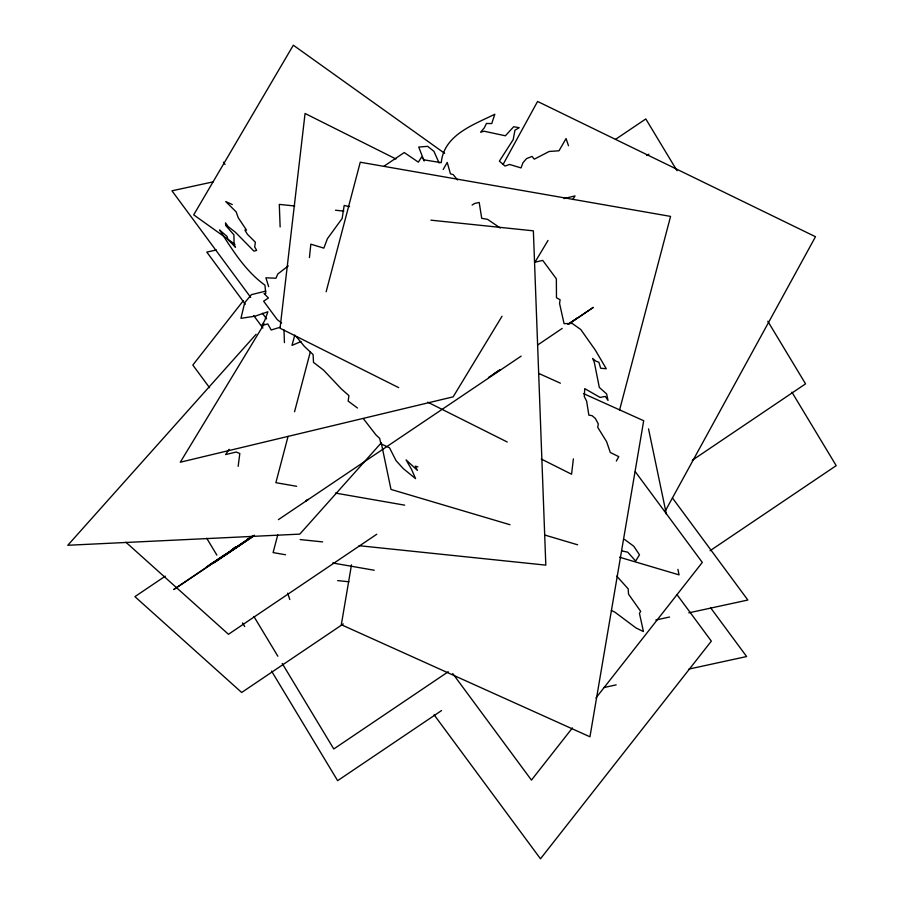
<?xml version="1.0" encoding="UTF-8"?>
<svg xmlns="http://www.w3.org/2000/svg" width="904" height="904" viewBox="0 0 904 904"><rect width="100%" height="100%" fill="white"/><g stroke="black" fill="none" stroke-linecap="round" stroke-linejoin="round"><path stroke-width="1.36" d="M309.417 257.617L310.829 244.182L323.847 248.137L327.384 238.735L342.153 218.452L344.175 205.502L349.577 206.632M238.17 466.317L239.809 453.514L236.181 452.023L225.627 454.565L229.062 449.311M573.373 458.882L571.577 474.227L541.293 459.051M351.498 564.842L341.316 624.721L589.95 736.794L643.693 420.733L583.464 393.579M288.082 436.316L275.878 482.679L296.659 486.307M294.546 411.772L310.354 351.769M326.152 291.766L360.267 162.223L670.576 216.395L619.579 410.032M277.765 534.863L273.098 552.593L285.562 554.762M294.772 335.079L292.003 345.373L301.021 341.554M443.175 169.489L447.231 162.415L450.452 173.828L453.198 174.63L457.526 179.919M616.336 461.074L618.765 456.633L610.302 452.486L606.618 441.683L597.713 427.309L598.301 423.919L595.307 418.394L592.052 415.659L588.854 415.139L586.639 401.139L584.289 396.573L584.752 388.63L600.12 397.432L605.341 396.427L608.019 400.438L606.618 393.918L599.307 387.409L594.267 362.086L592.561 358.402L595.894 361.148L598.889 362.233L600.64 368.222L606.279 368.764L595.374 350.198L580.786 329.531L572.142 323.395L564.073 323.666L559.565 303.484L560.096 299.755L556.48 297.744L556.356 278.816L542.739 260.397L534.965 262.205L548.016 240.453M503.053 164.505L537.586 101.451L815.487 236.724L665.163 511.223M264.217 323.869L180.303 462.215L453.153 396.845L502.036 316.242M572.82 199.547L575.012 195.931L564.039 198.564M243.379 300.648L192.823 365.058L209.57 387.737M572.424 727.912L531.45 780.107L452.723 673.536M595.962 697.922L702.306 562.424L635.309 471.73M256.114 334.288L67.8 545.27L299.8 534.117L381.318 442.802M288.308 265.889L277.822 273.98L275.923 278.229L265.912 277.799L268.646 286.636M521.145 356.131L278.409 519.63M250.25 537.778L173.76 589.521L217.615 560.028M569.384 323.462L578.006 317.598L567.859 324.389M247.041 539.507L251.572 536.434M225.006 555.237L254.453 535.337M208.315 565.802L253.527 535.552M306.083 500.861L308.309 499.358M578.628 317.361L593.34 307.36L568.774 323.994M384.087 166.155L404.246 152.55L418.371 162.155L421.58 157.047L424.112 159.872L441.265 162.675C443.785 135.012 473.346 124.831 494.816 114.254L491.742 123.577L486.454 123.452L484.228 127.972L480.6 132.233L484.148 131.227L505.37 135.792L513.687 126.718L519.201 127.713L514.941 130.199L513.212 139.589L499.381 161.161L505.065 166.053L509.573 164.449L521.032 167.918L522.941 162.754L526.512 158.629L532.049 156.415L534.298 159.16L549.203 151.465L558.988 150.798L566.085 138.561L568.492 145.736M615.443 139.419L645.806 118.944L677.028 170.72M165.274 576.164L134.911 596.64L241.673 692.475L343.271 623.941M232.69 548.92L236.102 546.615M225.107 554.581L209.423 565.136M254.182 535.428L213.999 562.729L254.397 535.518M493.482 374.12L500.274 369.544M305.676 501.065L307.88 499.573M537.711 344.989L562.209 328.412M376.765 534.241L228.463 634.292L125.882 542.208M692.283 460.272L805.554 383.85L767.801 321.236M448.226 671.762L333.779 748.975L282.229 663.479M441.57 710.555L337.633 780.672L271.562 671.096M710.081 550.717L836.2 465.639L791.915 392.178M230.87 550.536L234.52 548.084M500.33 369.623L488.51 377.465M206.067 567.362L214.045 562.017M472.091 205.05L474.702 203.457L479.199 202.428L481.708 218.327L487.55 219.344L500.285 228.034M646.62 155.533L648.902 154.2M280.24 327.248L271.177 329.983L267.799 323.948L261.742 325.474L264.623 320.762L267.9 311.756L255.109 316.185L240.95 318.321L244.69 302.727L251.38 294.659L265.889 291.077M213.152 181.862L171.963 190.8L250.69 297.371M216.418 249.99L206.801 252.08L245.323 304.23M655.829 619.997L669.559 617.025M688.791 612.844L747.845 600.03L672.463 497.991M603.804 687.56L616.166 684.87M688.95 669.073L746.625 656.541L710.612 607.793M294.749 205.999L279.302 204.394L280.138 226.96M335.452 210.237L343.87 211.107M430.903 220.169L533.371 230.836L545.813 565.136L359.125 545.7M300.162 539.564L322.626 541.903M337.689 580.605L348.921 581.769M335.44 493.075L404.709 505.166M332.661 562.989L374.222 570.243M621.669 550.864L627.726 552.174L635.659 561.045L639.478 554.785L633.727 546.197L624.494 539.405M417.885 466.893L415.252 466.148L417.422 470.374L406.088 459.899L411.58 469.458L415.58 478.634L403.252 468.588L396.065 460.667L389.522 447.808L380.968 443.807L379.59 438.304L376.087 435.061L363.544 418.902M510.014 524.727L390.991 489.426L381.488 443.966M545.18 535.157L577.633 544.796M619.568 557.226L679.073 574.876L677.921 569.373M538.603 373.363L560.39 383.183M232.272 204.541L225.717 201.558L236.102 211.83L238.26 217.762L246.555 230.181L244.871 230.068L247.47 234.362L255.369 242.215L254.702 246.995L256.668 250.385L253.967 251.165L235.447 232.305L228.113 226.554L225.525 222.859L225.717 225.503L233.921 234.859L234.102 244.679L235.458 247.221L227.876 239.424L227.085 236.464L219.57 229.978C232.497 249.99 245.289 270.997 264.951 285.155L265.753 293.54L264.058 293.551L268.431 297.981L263.629 301.19L277.234 319.609L281.652 323.022M611.33 610.46L614.946 612.2L636.032 627.975L643.445 631.568L639.433 613.296L640.687 611.364L628.54 594.165L628.201 588.888L616.743 576.13M395.941 158.991L305.066 113.475L280.048 328.22L398.675 387.635M427.705 402.167L507.212 441.988M357.476 408.02L348.153 401.071L348.921 395.647L341.26 388.844L323.564 370.12L313.507 362.391L313.078 354.537L304.58 346.616L296.354 336.672M444.644 153.33L293.325 45.2L193.705 214.836L234.972 244.329M676.994 594.64L711.335 641.128L540.479 858.8L434.101 714.815M262.42 313.247L266.601 318.909M253.708 315.575L262.917 328.039M223.412 162.144L224.994 164.404M206.711 538.242L216.87 555.101M253.911 616.517L277.867 656.247M242.521 622.924L244.69 626.54M439.095 162.969L433.954 151.352L427.682 146.346L418.721 147.047L424.134 161.036M287.698 593.171L289.788 599.499M648.53 428.858L666.395 514.263M283.969 329.926L284.444 342.616"/></g></svg>
